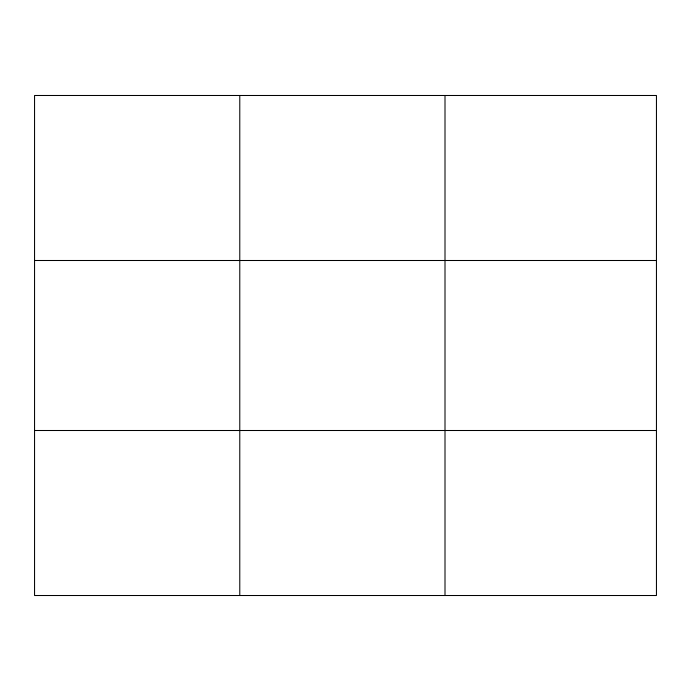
<?xml version="1.0" encoding="UTF-8"?>
<svg xmlns="http://www.w3.org/2000/svg" width="691" height="691" viewBox="0 0 691 691"><rect width="100%" height="100%" fill="white"/><g stroke="black" fill="none" stroke-linecap="round" stroke-linejoin="round"><path stroke-width="1.04" d="M239.777 595.512L239.777 95.488M445.004 595.512L445.004 95.488M656.45 430.502L656.45 595.512L34.55 595.512L34.55 95.488L656.45 95.488L656.45 430.502L34.55 430.502M34.55 260.498L656.45 260.498"/></g></svg>
